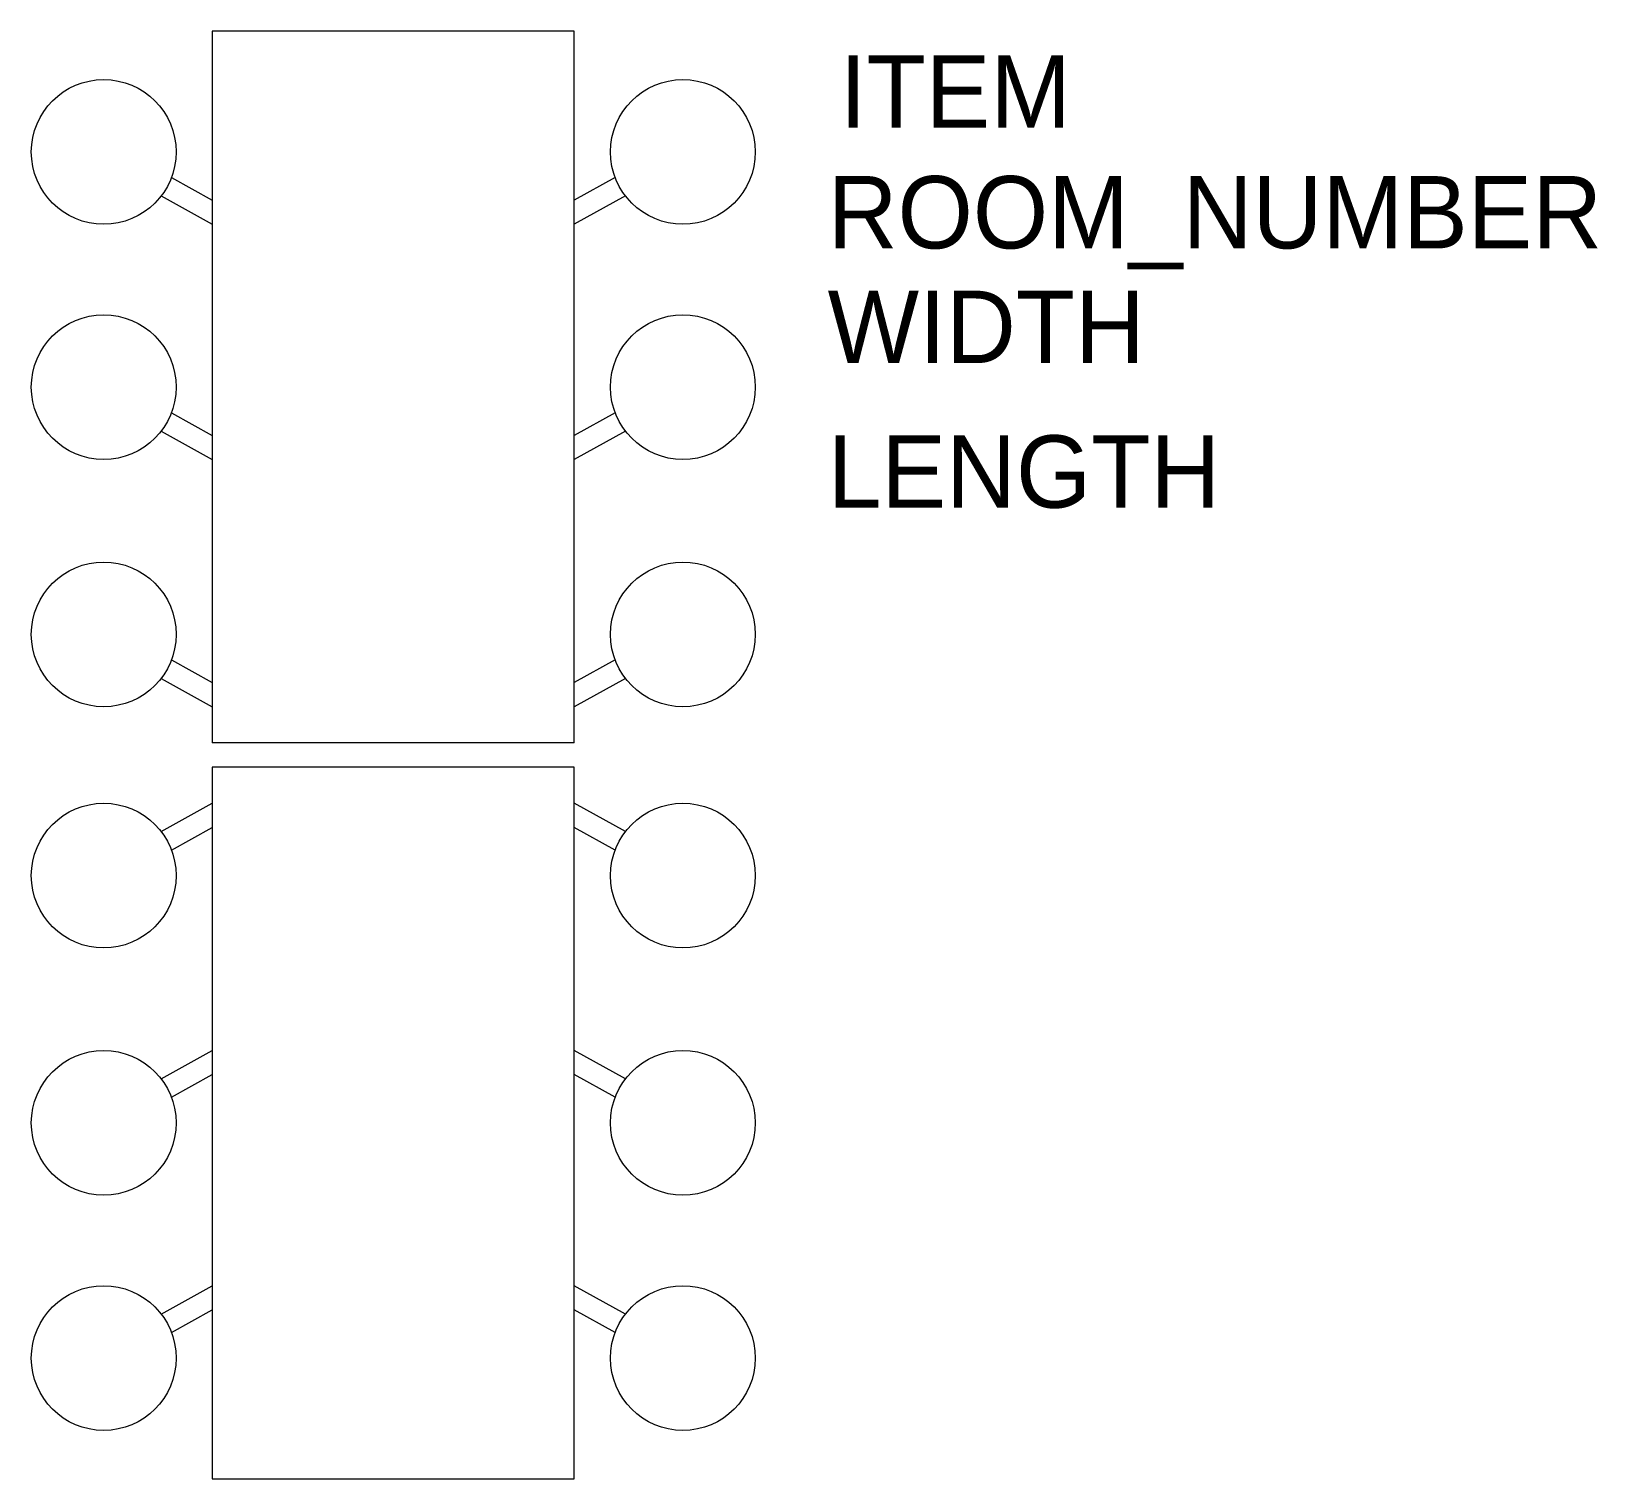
# Model space of a CAD drawing. Extents: x 0 to 3.3, y 0 to 3.05.
import ezdxf

# ---------------------------------------------------------------- set-up
doc = ezdxf.new("R2010")
doc.units = 0
doc.header["$LTSCALE"] = 40
doc.layers.get('0').update_dxf_attribs({"color": 1, "linetype": 'CONTINUOUS'})

msp = doc.modelspace()

# ---------------------------------------------------------------- linework, layer by layer
at = {"color": 0, "linetype": 'BYBLOCK'}
for p, q in [((1.143, 3.048), (0.381, 3.048)), ((0.381, 3.048), (0.381, 1.5494)), ((1.143, 1.5494), (1.143, 3.048)), ((0.295, 2.7402), (0.381, 2.6924)), ((1.229, 2.7402), (1.143, 2.6924)), ((0.2734, 2.7014), (0.381, 2.6416)), ((1.2506, 2.7014), (1.143, 2.6416)), ((0.295, 2.2449), (0.381, 2.1971)), ((1.229, 2.2449), (1.143, 2.1971)), ((0.2734, 2.2061), (0.381, 2.1463)), ((1.2506, 2.2061), (1.143, 2.1463)), ((0.295, 1.7242), (0.381, 1.6764)), ((1.229, 1.7242), (1.143, 1.6764)), ((0.2734, 1.6854), (0.381, 1.6256)), ((1.2506, 1.6854), (1.143, 1.6256)), ((1.143, 1.5494), (0.381, 1.5494)), ((1.143, 1.4986), (0.381, 1.4986)), ((0.381, 1.4986), (0.381, 0)), ((1.143, 0), (1.143, 1.4986)), ((0.2734, 1.3626), (0.381, 1.4224)), ((1.2506, 1.3626), (1.143, 1.4224)), ((0.295, 1.3238), (0.381, 1.3716)), ((1.229, 1.3238), (1.143, 1.3716)), ((0.2734, 0.8419), (0.381, 0.9017)), ((1.2506, 0.8419), (1.143, 0.9017)), ((0.295, 0.8031), (0.381, 0.8509)), ((1.229, 0.8031), (1.143, 0.8509)), ((0.2734, 0.3466), (0.381, 0.4064)), ((1.2506, 0.3466), (1.143, 0.4064)), ((0.295, 0.3078), (0.381, 0.3556)), ((1.229, 0.3078), (1.143, 0.3556)), ((0.381, 0), (1.143, 0))]:
    msp.add_line(p, q, dxfattribs=at)
for centre in [(0.1524, 2.794), (1.3716, 2.794), (0.1524, 2.2987), (1.3716, 2.2987), (0.1524, 1.778), (1.3716, 1.778), (0.1524, 1.27), (1.3716, 1.27), (0.1524, 0.7493), (1.3716, 0.7493), (0.1524, 0.254), (1.3716, 0.254)]:
    msp.add_circle(centre, 0.1524, dxfattribs=at)

# ---------------------------------------------------------------- texts
for tag, p, s, flags in [('ITEM', (1.7018, 2.8448), 'FOLDING CAFETERIA TABLE', 3), ('ROOM_NUMBER', (1.6764, 2.5908), '', 1), ('WIDTH', (1.6764, 2.3495), '30', 3), ('LENGTH', (1.6764, 2.0447), '120', 3)]:
    msp.add_attdef(tag, p, s, height=0.1524, dxfattribs=dict(at, flags=flags))

doc.saveas('drawing.dxf')
